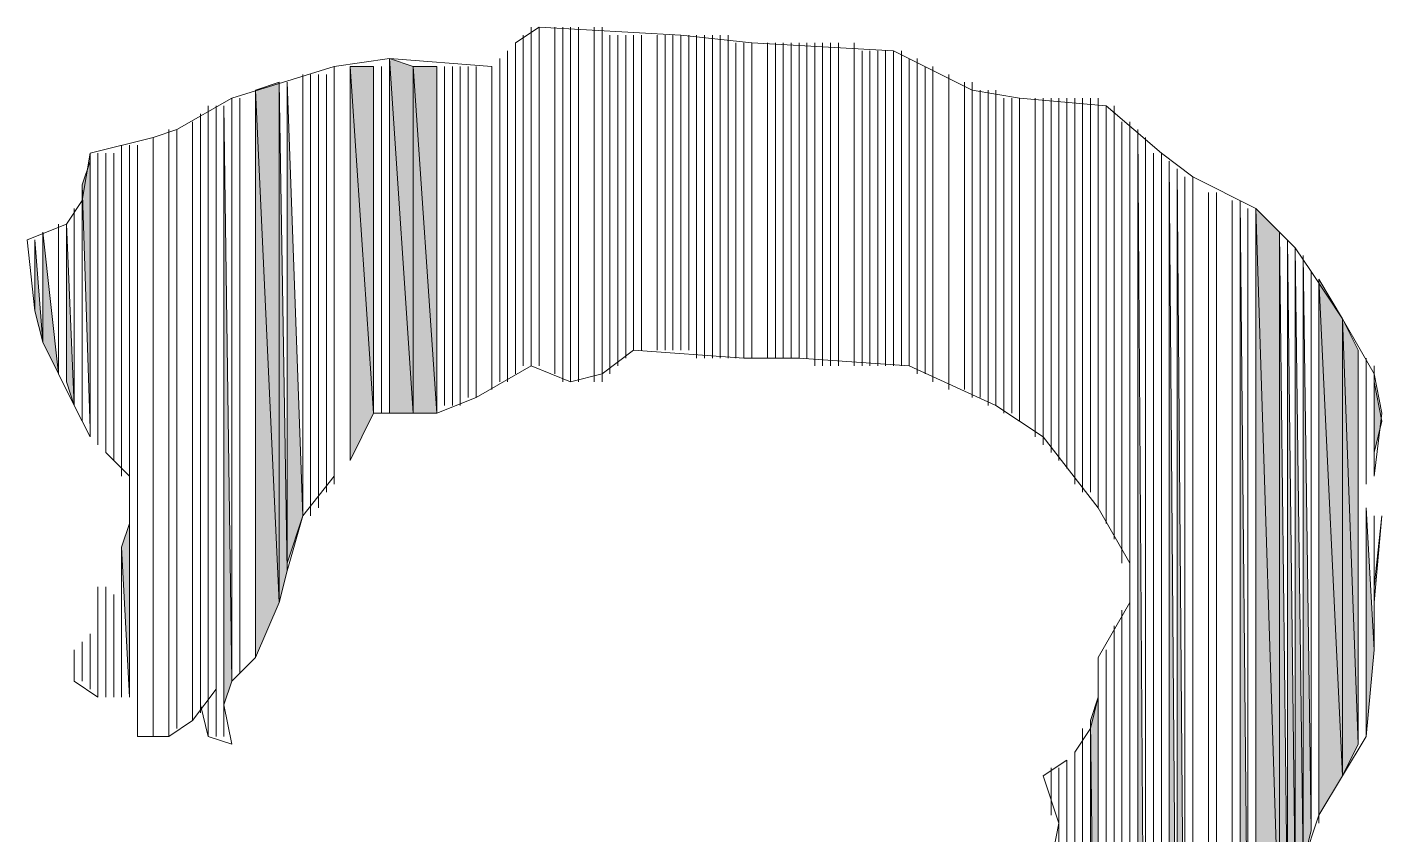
# Model space of a CAD drawing. Header units: millimetres. Extents: x -30643 to 86172, y -19411 to 63186.
# Drawn here: x 82652.6 to 82773.6, y -1564.3 to -1492.2 of the extents above; entities that cross this region are included whole.
import ezdxf

# ---------------------------------------------------------------- set-up
doc = ezdxf.new("R2010")
doc.units = ezdxf.units.MM

msp = doc.modelspace()

# ---------------------------------------------------------------- hatches: boundary and pattern name
h = msp.add_hatch(color=0)
h.dxf.hatch_style = 2
h.paths.add_polyline_path([(82681.41, -1530.89), (82683.52, -1526.67), (82681.41, -1495.7)])
h = msp.add_hatch(color=0)
h.dxf.hatch_style = 2
h.paths.add_polyline_path([(82683.52, -1526.67), (82683.52, -1495.7), (82681.41, -1495.7)])
h = msp.add_hatch(color=0)
h.dxf.hatch_style = 2
h.paths.add_polyline_path([(82684.93, -1526.67), (82687.04, -1526.67), (82684.93, -1495)])
h = msp.add_hatch(color=0)
h.dxf.hatch_style = 2
h.paths.add_polyline_path([(82687.04, -1526.67), (82687.04, -1495.7), (82684.93, -1495)])
h = msp.add_hatch(color=0)
h.dxf.hatch_style = 2
h.paths.add_polyline_path([(82687.04, -1526.67), (82689.15, -1526.67), (82687.04, -1495.7)])
h = msp.add_hatch(color=0)
h.dxf.hatch_style = 2
h.paths.add_polyline_path([(82689.15, -1526.67), (82689.15, -1495.7), (82687.04, -1495.7)])
h = msp.add_hatch(color=0)
h.dxf.hatch_style = 2
h.paths.add_polyline_path([(82675.08, -1543.55), (82675.08, -1497.11), (82672.97, -1497.81)])
h = msp.add_hatch(color=0)
h.dxf.hatch_style = 2
h.paths.add_polyline_path([(82675.08, -1543.55), (82675.78, -1540.74), (82675.08, -1497.11)])
h = msp.add_hatch(color=0)
h.dxf.hatch_style = 2
h.paths.add_polyline_path([(82675.78, -1540.04), (82677.19, -1535.81), (82675.78, -1497.11)])
h = msp.add_hatch(color=0)
h.dxf.hatch_style = 2
h.paths.add_polyline_path([(82672.97, -1548.48), (82675.08, -1543.55), (82672.97, -1497.81)])
h = msp.add_hatch(color=0)
h.dxf.hatch_style = 2
h.paths.add_polyline_path([(82670.15, -1552.7), (82670.86, -1550.59), (82670.15, -1499.22)])
h = msp.add_hatch(color=0)
h.dxf.hatch_style = 2
h.paths.add_polyline_path([(82751.08, -1540.04), (82751.08, -1543.55), (82751.08, -1500.63)])
h = msp.add_hatch(color=0)
h.dxf.hatch_style = 2
h.paths.add_polyline_path([(82751.78, -1603.37), (82752.48, -1601.26), (82751.78, -1501.33)])
h = msp.add_hatch(color=0)
h.dxf.hatch_style = 2
h.paths.add_polyline_path([(82658.19, -1528.07), (82658.19, -1504.15), (82657.49, -1506.26)])
h = msp.add_hatch(color=0)
h.dxf.hatch_style = 2
h.paths.add_polyline_path([(82754.59, -1595.63), (82755.3, -1592.81), (82754.59, -1504.15)])
h = msp.add_hatch(color=0)
h.dxf.hatch_style = 2
h.paths.add_polyline_path([(82755.3, -1592.81), (82756, -1590.7), (82755.3, -1504.85)])
h = msp.add_hatch(color=0)
h.dxf.hatch_style = 2
h.paths.add_polyline_path([(82756.7, -1590), (82756.7, -1587.18), (82756.7, -1505.55)])
h = msp.add_hatch(color=0)
h.dxf.hatch_style = 2
h.paths.add_polyline_path([(82760.93, -1580.85), (82761.63, -1578.74), (82760.93, -1507.67)])
h = msp.add_hatch(color=0)
h.dxf.hatch_style = 2
h.paths.add_polyline_path([(82762.33, -1576.63), (82764.45, -1574.52), (82762.33, -1508.37)])
h = msp.add_hatch(color=0)
h.dxf.hatch_style = 2
h.paths.add_polyline_path([(82764.45, -1574.52), (82764.45, -1510.48), (82762.33, -1508.37)])
h = msp.add_hatch(color=0)
h.dxf.hatch_style = 2
h.paths.add_polyline_path([(82653.97, -1520.33), (82655.38, -1523.15), (82653.97, -1510.48)])
h = msp.add_hatch(color=0)
h.dxf.hatch_style = 2
h.paths.add_polyline_path([(82656.08, -1523.85), (82656.78, -1525.96), (82656.08, -1509.78)])
h = msp.add_hatch(color=0)
h.dxf.hatch_style = 2
h.paths.add_polyline_path([(82764.45, -1574.52), (82765.15, -1572.4), (82764.45, -1510.48)])
h = msp.add_hatch(color=0)
h.dxf.hatch_style = 2
h.paths.add_polyline_path([(82653.26, -1517.52), (82653.97, -1520.33), (82653.26, -1511.18)])
h = msp.add_hatch(color=0)
h.dxf.hatch_style = 2
h.paths.add_polyline_path([(82765.15, -1572.4), (82765.85, -1568.89), (82765.15, -1511.18)])
h = msp.add_hatch(color=0)
h.dxf.hatch_style = 2
h.paths.add_polyline_path([(82765.85, -1568.89), (82766.56, -1566.77), (82765.85, -1511.89)])
h = msp.add_hatch(color=0)
h.dxf.hatch_style = 2
h.paths.add_polyline_path([(82766.56, -1566.77), (82767.26, -1563.96), (82766.56, -1512.59)])
h = msp.add_hatch(color=0)
h.dxf.hatch_style = 2
h.paths.add_polyline_path([(82767.96, -1562.55), (82770.07, -1559.03), (82767.96, -1514.7)])
h = msp.add_hatch(color=0)
h.dxf.hatch_style = 2
h.paths.add_polyline_path([(82770.07, -1559.03), (82770.07, -1518.22), (82767.96, -1514.7)])
h = msp.add_hatch(color=0)
h.dxf.hatch_style = 2
h.paths.add_polyline_path([(82770.07, -1559.03), (82771.48, -1556.22), (82770.07, -1518.22)])
h = msp.add_hatch(color=0)
h.dxf.hatch_style = 2
h.paths.add_polyline_path([(82771.48, -1556.22), (82771.48, -1521.04), (82770.07, -1518.22)])
h = msp.add_hatch(color=0)
h.dxf.hatch_style = 2
h.paths.add_polyline_path([(82772.89, -1530.18), (82773.59, -1527.37), (82772.89, -1523.85)])
h = msp.add_hatch(color=0)
h.dxf.hatch_style = 2
h.paths.add_polyline_path([(82661.71, -1552), (82661.71, -1532.29), (82661.71, -1536.52)])
h = msp.add_hatch(color=0)
h.dxf.hatch_style = 2
h.paths.add_polyline_path([(82772.19, -1555.52), (82772.89, -1547.78), (82772.19, -1535.11)])
h = msp.add_hatch(color=0)
h.dxf.hatch_style = 2
h.paths.add_polyline_path([(82772.89, -1546.37), (82772.89, -1544.26), (82772.89, -1535.81)])
h = msp.add_hatch(color=0)
h.dxf.hatch_style = 2
h.paths.add_polyline_path([(82661.71, -1552), (82661.71, -1536.52), (82661, -1538.63)])
h = msp.add_hatch(color=0)
h.dxf.hatch_style = 2
h.paths.add_polyline_path([(82661, -1552), (82661, -1538.63), (82661, -1542.85)])
h = msp.add_hatch(color=0)
h.dxf.hatch_style = 2
h.paths.add_polyline_path([(82748.26, -1609), (82748.26, -1548.48), (82748.26, -1551.29)])
h = msp.add_hatch(color=0)
h.dxf.hatch_style = 2
h.paths.add_polyline_path([(82748.26, -1610.4), (82748.26, -1552), (82747.56, -1554.11)])

# ---------------------------------------------------------------- linework, layer by layer
at = {"color": 0, "lineweight": 0}
for points in [[(82698.3, -1492.19), (82696.19, -1493.59)], [(82710.97, -1492.89), (82698.3, -1492.19)], [(82717.3, -1493.59), (82710.97, -1492.89)], [(82729.97, -1494.3), (82717.3, -1493.59)], [(82737, -1497.81), (82729.97, -1494.3)], [(82680, -1495.7), (82670.86, -1498.52)], [(82684.93, -1495), (82680, -1495.7)], [(82694.08, -1495.7), (82684.93, -1495)], [(82741.22, -1498.52), (82737, -1497.81)], [(82670.86, -1498.52), (82665.93, -1501.33)], [(82748.96, -1499.22), (82741.22, -1498.52)], [(82753.89, -1503.44), (82748.96, -1499.22)], [(82665.93, -1501.33), (82663.82, -1502.04)], [(82663.82, -1502.04), (82658.19, -1503.44)], [(82658.19, -1503.44), (82657.49, -1507.67)], [(82756.7, -1505.55), (82753.89, -1503.44)], [(82762.33, -1508.37), (82756.7, -1505.55)], [(82657.49, -1507.67), (82656.08, -1509.78)], [(82765.85, -1511.89), (82762.33, -1508.37)], [(82656.08, -1509.78), (82652.56, -1511.18)], [(82652.56, -1511.18), (82653.26, -1517.52)], [(82767.26, -1514), (82765.85, -1511.89)], [(82770.07, -1518.22), (82767.26, -1514)], [(82653.26, -1517.52), (82653.97, -1520.33)], [(82772.89, -1523.15), (82770.07, -1518.22)], [(82653.97, -1520.33), (82656.78, -1525.96)], [(82703.93, -1523.15), (82706.74, -1521.04)], [(82706.74, -1521.04), (82716.6, -1521.74)], [(82692.67, -1525.26), (82697.6, -1522.44)], [(82697.6, -1522.44), (82701.11, -1523.85)], [(82716.6, -1521.74), (82721.52, -1521.74)], [(82721.52, -1521.74), (82731.37, -1522.44)], [(82731.37, -1522.44), (82739.11, -1525.96)], [(82701.11, -1523.85), (82703.93, -1523.15)], [(82773.59, -1526.67), (82772.89, -1523.15)], [(82656.78, -1525.96), (82658.19, -1528.78)], [(82689.15, -1526.67), (82692.67, -1525.26)], [(82739.11, -1525.96), (82743.33, -1528.78)], [(82681.41, -1530.89), (82683.52, -1526.67)], [(82683.52, -1526.67), (82689.15, -1526.67)], [(82772.89, -1532.29), (82773.59, -1526.67)], [(82743.33, -1528.78), (82748.26, -1535.11)], [(82659.6, -1530.18), (82661.71, -1532.29)], [(82661.71, -1532.29), (82661.71, -1536.52)], [(82677.19, -1535.81), (82680, -1532.29)], [(82675.78, -1540.74), (82677.19, -1535.81)], [(82748.26, -1535.11), (82751.08, -1540.04)], [(82772.89, -1543.55), (82773.59, -1535.81)], [(82661.71, -1536.52), (82661, -1538.63)], [(82661, -1538.63), (82661, -1542.85)], [(82675.08, -1543.55), (82675.78, -1540.74)], [(82751.08, -1540.04), (82751.08, -1543.55)], [(82672.97, -1548.48), (82675.08, -1543.55)], [(82751.08, -1543.55), (82748.26, -1548.48)], [(82772.89, -1547.78), (82772.89, -1543.55)], [(82656.78, -1547.78), (82656.78, -1550.59)], [(82772.19, -1555.52), (82772.89, -1547.78)], [(82670.86, -1550.59), (82672.97, -1548.48)], [(82748.26, -1548.48), (82748.26, -1551.29)], [(82656.78, -1550.59), (82658.89, -1552)], [(82667.34, -1554.11), (82669.45, -1551.29)], [(82670.15, -1552.7), (82670.86, -1550.59)], [(82668.04, -1552.7), (82668.75, -1555.52)], [(82670.86, -1556.22), (82670.15, -1552.7)], [(82748.26, -1552), (82747.56, -1554.81)], [(82665.23, -1555.52), (82667.34, -1554.11)], [(82747.56, -1554.81), (82746.15, -1556.92)], [(82662.41, -1555.52), (82665.23, -1555.52)], [(82668.75, -1555.52), (82670.86, -1556.22)], [(82767.96, -1562.55), (82772.19, -1555.52)], [(82745.45, -1557.63), (82743.33, -1559.03)], [(82743.33, -1559.03), (82744.74, -1563.26)], [(82744.74, -1563.26), (82744.04, -1566.77)], [(82766.56, -1566.77), (82767.96, -1562.55)]]:
    msp.add_lwpolyline(points, dxfattribs=at)
for points in [[(82697.6, -1522.44), (82697.6, -1492.19)], [(82697.6, -1522.44), (82697.6, -1492.19)], [(82698.3, -1522.44), (82698.3, -1492.19)], [(82698.3, -1522.44), (82698.3, -1492.19)], [(82698.3, -1522.44), (82698.3, -1492.19)], [(82698.3, -1522.44), (82698.3, -1492.19)], [(82698.3, -1522.44), (82698.3, -1492.19)], [(82698.3, -1522.44), (82698.3, -1492.19)], [(82698.3, -1522.44), (82698.3, -1492.19)], [(82698.3, -1522.44), (82698.3, -1492.19)], [(82698.3, -1522.44), (82698.3, -1492.19)], [(82698.3, -1522.44), (82698.3, -1492.19)], [(82699.71, -1523.15), (82699.71, -1492.19)], [(82699.71, -1523.15), (82699.71, -1492.19)], [(82700.41, -1523.15), (82700.41, -1492.19)], [(82700.41, -1523.15), (82700.41, -1492.19)], [(82700.41, -1523.15), (82700.41, -1492.19)], [(82700.41, -1523.15), (82700.41, -1492.19)], [(82700.41, -1523.85), (82700.41, -1492.19)], [(82700.41, -1523.85), (82700.41, -1492.19)], [(82700.41, -1523.85), (82700.41, -1492.19)], [(82700.41, -1523.85), (82700.41, -1492.19)], [(82701.11, -1523.85), (82701.11, -1492.19)], [(82701.11, -1523.85), (82701.11, -1492.19)], [(82701.82, -1523.85), (82701.82, -1492.19)], [(82701.82, -1523.85), (82701.82, -1492.19)], [(82701.82, -1523.85), (82701.82, -1492.19)], [(82701.82, -1523.85), (82701.82, -1492.19)], [(82703.23, -1523.85), (82703.23, -1492.19)], [(82703.23, -1523.85), (82703.23, -1492.19)], [(82703.23, -1523.85), (82703.23, -1492.19)], [(82703.23, -1523.85), (82703.23, -1492.19)], [(82703.93, -1523.85), (82703.93, -1492.19)], [(82703.93, -1523.85), (82703.93, -1492.19)], [(82703.93, -1523.15), (82703.93, -1492.19)], [(82703.93, -1523.15), (82703.93, -1492.19)], [(82703.93, -1523.15), (82703.93, -1492.19)], [(82703.93, -1523.15), (82703.93, -1492.19)], [(82696.89, -1522.44), (82696.89, -1492.89)], [(82696.89, -1522.44), (82696.89, -1492.89)], [(82704.63, -1523.15), (82704.63, -1492.89)], [(82704.63, -1523.15), (82704.63, -1492.89)], [(82705.34, -1522.44), (82705.34, -1492.89)], [(82705.34, -1522.44), (82705.34, -1492.89)], [(82706.04, -1521.74), (82706.04, -1492.89)], [(82706.04, -1521.74), (82706.04, -1492.89)], [(82706.04, -1521.74), (82706.04, -1492.89)], [(82706.04, -1521.74), (82706.04, -1492.89)], [(82706.04, -1521.74), (82706.04, -1492.89)], [(82706.04, -1521.74), (82706.04, -1492.89)], [(82706.74, -1521.04), (82706.74, -1492.89)], [(82706.74, -1521.04), (82706.74, -1492.89)], [(82706.74, -1521.04), (82706.74, -1492.89)], [(82706.74, -1521.04), (82706.74, -1492.89)], [(82706.74, -1521.04), (82706.74, -1492.89)], [(82706.74, -1521.04), (82706.74, -1492.89)], [(82707.45, -1521.04), (82707.45, -1492.89)], [(82707.45, -1521.04), (82707.45, -1492.89)], [(82707.45, -1521.04), (82707.45, -1492.89)], [(82707.45, -1521.04), (82707.45, -1492.89)], [(82707.45, -1521.04), (82707.45, -1492.89)], [(82707.45, -1521.04), (82707.45, -1492.89)], [(82708.85, -1521.04), (82708.85, -1492.89)], [(82708.85, -1521.04), (82708.85, -1492.89)], [(82709.56, -1521.04), (82709.56, -1492.89)], [(82709.56, -1521.04), (82709.56, -1492.89)], [(82709.56, -1521.04), (82709.56, -1492.89)], [(82709.56, -1521.04), (82709.56, -1492.89)], [(82710.26, -1521.04), (82710.26, -1492.89)], [(82710.26, -1521.04), (82710.26, -1492.89)], [(82710.97, -1521.04), (82710.97, -1492.89)], [(82710.97, -1521.04), (82710.97, -1492.89)], [(82710.97, -1521.04), (82710.97, -1492.89)], [(82710.97, -1521.04), (82710.97, -1492.89)], [(82710.97, -1521.04), (82710.97, -1492.89)], [(82710.97, -1521.04), (82710.97, -1492.89)], [(82710.97, -1521.04), (82710.97, -1492.89)], [(82710.97, -1521.04), (82710.97, -1492.89)], [(82711.67, -1521.04), (82711.67, -1492.89)], [(82711.67, -1521.04), (82711.67, -1492.89)], [(82712.37, -1521.74), (82712.37, -1492.89)], [(82712.37, -1521.74), (82712.37, -1492.89)], [(82712.37, -1521.74), (82712.37, -1492.89)], [(82712.37, -1521.74), (82712.37, -1492.89)], [(82712.37, -1521.74), (82712.37, -1492.89)], [(82712.37, -1521.74), (82712.37, -1492.89)], [(82712.37, -1521.74), (82712.37, -1492.89)], [(82712.37, -1521.74), (82712.37, -1492.89)], [(82713.08, -1521.74), (82713.08, -1492.89)], [(82713.08, -1521.74), (82713.08, -1492.89)], [(82713.08, -1521.74), (82713.08, -1492.89)], [(82713.08, -1521.74), (82713.08, -1492.89)], [(82713.08, -1521.74), (82713.08, -1492.89)], [(82713.08, -1521.74), (82713.08, -1492.89)], [(82713.78, -1521.74), (82713.78, -1492.89)], [(82713.78, -1521.74), (82713.78, -1492.89)], [(82713.78, -1521.74), (82713.78, -1492.89)], [(82713.78, -1521.74), (82713.78, -1492.89)], [(82713.78, -1521.74), (82713.78, -1492.89)], [(82713.78, -1521.74), (82713.78, -1492.89)], [(82713.78, -1521.74), (82713.78, -1492.89)], [(82713.78, -1521.74), (82713.78, -1492.89)], [(82714.48, -1521.74), (82714.48, -1492.89)], [(82714.48, -1521.74), (82714.48, -1492.89)], [(82714.48, -1521.74), (82714.48, -1492.89)], [(82714.48, -1521.74), (82714.48, -1492.89)], [(82714.48, -1521.74), (82714.48, -1492.89)], [(82714.48, -1521.74), (82714.48, -1492.89)], [(82715.19, -1521.74), (82715.19, -1492.89)], [(82715.19, -1521.74), (82715.19, -1492.89)], [(82715.19, -1521.74), (82715.19, -1492.89)], [(82715.19, -1521.74), (82715.19, -1492.89)], [(82695.48, -1523.85), (82695.48, -1494.3)], [(82695.48, -1523.85), (82695.48, -1494.3)], [(82695.48, -1523.85), (82695.48, -1494.3)], [(82695.48, -1523.85), (82695.48, -1494.3)], [(82696.19, -1523.15), (82696.19, -1493.59)], [(82696.19, -1523.15), (82696.19, -1493.59)], [(82696.19, -1523.15), (82696.19, -1493.59)], [(82696.19, -1523.15), (82696.19, -1493.59)], [(82715.89, -1521.74), (82715.89, -1493.59)], [(82715.89, -1521.74), (82715.89, -1493.59)], [(82716.6, -1521.74), (82716.6, -1493.59)], [(82716.6, -1521.74), (82716.6, -1493.59)], [(82716.6, -1521.74), (82716.6, -1493.59)], [(82716.6, -1521.74), (82716.6, -1493.59)], [(82716.6, -1521.74), (82716.6, -1493.59)], [(82716.6, -1521.74), (82716.6, -1493.59)], [(82717.3, -1521.74), (82717.3, -1493.59)], [(82717.3, -1521.74), (82717.3, -1493.59)], [(82717.3, -1521.74), (82717.3, -1493.59)], [(82717.3, -1521.74), (82717.3, -1493.59)], [(82717.3, -1521.74), (82717.3, -1493.59)], [(82717.3, -1521.74), (82717.3, -1493.59)], [(82717.3, -1521.74), (82717.3, -1493.59)], [(82717.3, -1521.74), (82717.3, -1493.59)], [(82718.71, -1521.74), (82718.71, -1493.59)], [(82718.71, -1521.74), (82718.71, -1493.59)], [(82719.41, -1521.74), (82719.41, -1493.59)], [(82719.41, -1521.74), (82719.41, -1493.59)], [(82720.11, -1521.74), (82720.11, -1493.59)], [(82720.11, -1521.74), (82720.11, -1493.59)], [(82720.11, -1521.74), (82720.11, -1493.59)], [(82720.11, -1521.74), (82720.11, -1493.59)], [(82720.82, -1521.74), (82720.82, -1493.59)], [(82720.82, -1521.74), (82720.82, -1493.59)], [(82721.52, -1521.74), (82721.52, -1493.59)], [(82721.52, -1521.74), (82721.52, -1493.59)], [(82721.52, -1521.74), (82721.52, -1493.59)], [(82721.52, -1521.74), (82721.52, -1493.59)], [(82721.52, -1521.74), (82721.52, -1493.59)], [(82721.52, -1521.74), (82721.52, -1493.59)], [(82722.22, -1521.74), (82722.22, -1493.59)], [(82722.22, -1521.74), (82722.22, -1493.59)], [(82722.22, -1521.74), (82722.22, -1493.59)], [(82722.22, -1521.74), (82722.22, -1493.59)], [(82722.22, -1521.74), (82722.22, -1493.59)], [(82722.22, -1521.74), (82722.22, -1493.59)], [(82722.93, -1522.44), (82722.93, -1493.59)], [(82722.93, -1522.44), (82722.93, -1493.59)], [(82723.63, -1522.44), (82723.63, -1493.59)], [(82723.63, -1522.44), (82723.63, -1493.59)], [(82723.63, -1522.44), (82723.63, -1493.59)], [(82723.63, -1522.44), (82723.63, -1493.59)], [(82723.63, -1522.44), (82723.63, -1493.59)], [(82723.63, -1522.44), (82723.63, -1493.59)], [(82724.34, -1522.44), (82724.34, -1493.59)], [(82724.34, -1522.44), (82724.34, -1493.59)], [(82725.04, -1522.44), (82725.04, -1493.59)], [(82725.04, -1522.44), (82725.04, -1493.59)], [(82725.04, -1522.44), (82725.04, -1493.59)], [(82725.04, -1522.44), (82725.04, -1493.59)], [(82725.04, -1522.44), (82725.04, -1493.59)], [(82725.04, -1522.44), (82725.04, -1493.59)], [(82726.45, -1522.44), (82726.45, -1493.59)], [(82726.45, -1522.44), (82726.45, -1493.59)], [(82726.45, -1522.44), (82726.45, -1493.59)], [(82726.45, -1522.44), (82726.45, -1493.59)], [(82726.45, -1522.44), (82726.45, -1493.59)], [(82726.45, -1522.44), (82726.45, -1493.59)], [(82727.15, -1522.44), (82727.15, -1494.3)], [(82727.15, -1522.44), (82727.15, -1494.3)], [(82727.15, -1522.44), (82727.15, -1494.3)], [(82727.15, -1522.44), (82727.15, -1494.3)], [(82727.85, -1522.44), (82727.85, -1494.3)], [(82727.85, -1522.44), (82727.85, -1494.3)], [(82727.85, -1522.44), (82727.85, -1494.3)], [(82727.85, -1522.44), (82727.85, -1494.3)], [(82728.56, -1522.44), (82728.56, -1494.3)], [(82728.56, -1522.44), (82728.56, -1494.3)], [(82729.26, -1522.44), (82729.26, -1494.3)], [(82729.26, -1522.44), (82729.26, -1494.3)], [(82729.26, -1522.44), (82729.26, -1494.3)], [(82729.26, -1522.44), (82729.26, -1494.3)], [(82729.26, -1522.44), (82729.26, -1494.3)], [(82729.26, -1522.44), (82729.26, -1494.3)], [(82729.97, -1522.44), (82729.97, -1494.3)], [(82729.97, -1522.44), (82729.97, -1494.3)], [(82729.97, -1522.44), (82729.97, -1494.3)], [(82729.97, -1522.44), (82729.97, -1494.3)], [(82730.67, -1522.44), (82730.67, -1494.3)], [(82730.67, -1522.44), (82730.67, -1494.3)], [(82730.67, -1522.44), (82730.67, -1494.3)], [(82730.67, -1522.44), (82730.67, -1494.3)], [(82730.67, -1522.44), (82730.67, -1494.3)], [(82730.67, -1522.44), (82730.67, -1494.3)], [(82730.67, -1522.44), (82730.67, -1494.3)], [(82730.67, -1522.44), (82730.67, -1494.3)], [(82680, -1533), (82680, -1495.7)], [(82680, -1533), (82680, -1495.7)], [(82680, -1533), (82680, -1495.7)], [(82680, -1533), (82680, -1495.7)], [(82680, -1532.29), (82680, -1495.7)], [(82680, -1532.29), (82680, -1495.7)], [(82680, -1532.29), (82680, -1495.7)], [(82680, -1532.29), (82680, -1495.7)], [(82681.41, -1530.89), (82681.41, -1495.7)], [(82681.41, -1530.89), (82683.52, -1526.67), (82681.41, -1495.7)], [(82683.52, -1526.67), (82683.52, -1495.7), (82681.41, -1495.7)], [(82683.52, -1526.67), (82683.52, -1495.7)], [(82684.23, -1526.67), (82684.23, -1495.7)], [(82684.23, -1526.67), (82684.23, -1495.7)], [(82684.93, -1526.67), (82684.93, -1495)], [(82684.93, -1526.67), (82684.93, -1495)], [(82684.93, -1526.67), (82684.93, -1495)], [(82684.93, -1526.67), (82687.04, -1526.67), (82684.93, -1495)], [(82687.04, -1526.67), (82687.04, -1495.7), (82684.93, -1495)], [(82687.04, -1526.67), (82689.15, -1526.67), (82687.04, -1495.7)], [(82689.15, -1526.67), (82689.15, -1495.7), (82687.04, -1495.7)], [(82689.15, -1526.67), (82689.15, -1495.7)], [(82689.15, -1526.67), (82689.15, -1495.7)], [(82689.15, -1526.67), (82689.15, -1495.7)], [(82689.15, -1526.67), (82689.15, -1495.7)], [(82689.15, -1526.67), (82689.15, -1495.7)], [(82689.86, -1525.96), (82689.86, -1495.7)], [(82689.86, -1525.96), (82689.86, -1495.7)], [(82689.86, -1525.96), (82689.86, -1495.7)], [(82689.86, -1525.96), (82689.86, -1495.7)], [(82690.56, -1525.96), (82690.56, -1495.7)], [(82690.56, -1525.96), (82690.56, -1495.7)], [(82691.26, -1525.96), (82691.26, -1495.7)], [(82691.26, -1525.96), (82691.26, -1495.7)], [(82691.26, -1525.96), (82691.26, -1495.7)], [(82691.26, -1525.96), (82691.26, -1495.7)], [(82691.97, -1525.26), (82691.97, -1495.7)], [(82691.97, -1525.26), (82691.97, -1495.7)], [(82691.97, -1525.26), (82691.97, -1495.7)], [(82691.97, -1525.26), (82691.97, -1495.7)], [(82692.67, -1525.26), (82692.67, -1495.7)], [(82692.67, -1525.26), (82692.67, -1495.7)], [(82692.67, -1525.26), (82692.67, -1495.7)], [(82692.67, -1525.26), (82692.67, -1495.7)], [(82694.08, -1524.55), (82694.08, -1495.7)], [(82694.08, -1524.55), (82694.08, -1495.7)], [(82694.08, -1524.55), (82694.08, -1495.7)], [(82694.08, -1524.55), (82694.08, -1495.7)], [(82694.08, -1524.55), (82694.08, -1495.7)], [(82694.08, -1524.55), (82694.08, -1495.7)], [(82694.78, -1523.85), (82694.78, -1495)], [(82694.78, -1523.85), (82694.78, -1495)], [(82694.78, -1523.85), (82694.78, -1495)], [(82694.78, -1523.85), (82694.78, -1495)], [(82731.37, -1522.44), (82731.37, -1495)], [(82731.37, -1522.44), (82731.37, -1495)], [(82732.08, -1522.44), (82732.08, -1495)], [(82732.08, -1522.44), (82732.08, -1495)], [(82732.08, -1523.15), (82732.08, -1495)], [(82732.08, -1523.15), (82732.08, -1495)], [(82732.08, -1523.15), (82732.08, -1495.7)], [(82732.08, -1523.15), (82732.08, -1495.7)], [(82732.78, -1523.15), (82732.78, -1495.7)], [(82732.78, -1523.15), (82732.78, -1495.7)], [(82732.78, -1523.15), (82732.78, -1495.7)], [(82732.78, -1523.15), (82732.78, -1495.7)], [(82733.48, -1523.85), (82733.48, -1495.7)], [(82733.48, -1523.85), (82733.48, -1495.7)], [(82733.48, -1523.85), (82733.48, -1495.7)], [(82733.48, -1523.85), (82733.48, -1495.7)], [(82675.08, -1543.55), (82675.08, -1497.11), (82672.97, -1497.81)], [(82675.08, -1543.55), (82675.78, -1540.74), (82675.08, -1497.11)], [(82675.78, -1540.74), (82675.78, -1497.11)], [(82675.78, -1540.74), (82675.78, -1497.11)], [(82675.78, -1540.74), (82675.78, -1497.11)], [(82675.78, -1540.74), (82675.78, -1497.11)], [(82675.78, -1540.04), (82675.78, -1497.11)], [(82675.78, -1540.04), (82677.19, -1535.81), (82675.78, -1497.11)], [(82677.19, -1535.81), (82677.19, -1496.41)], [(82677.19, -1535.81), (82677.19, -1496.41)], [(82677.89, -1535.81), (82677.89, -1496.41)], [(82677.89, -1535.81), (82677.89, -1496.41)], [(82678.6, -1535.11), (82678.6, -1496.41)], [(82678.6, -1535.11), (82678.6, -1496.41)], [(82679.3, -1533.7), (82679.3, -1496.41)], [(82679.3, -1533.7), (82679.3, -1496.41)], [(82734.89, -1523.85), (82734.89, -1496.41)], [(82734.89, -1523.85), (82734.89, -1496.41)], [(82734.89, -1524.55), (82734.89, -1496.41)], [(82734.89, -1524.55), (82734.89, -1496.41)], [(82736.3, -1524.55), (82736.3, -1497.11)], [(82736.3, -1524.55), (82736.3, -1497.11)], [(82736.3, -1524.55), (82736.3, -1497.11)], [(82736.3, -1524.55), (82736.3, -1497.11)], [(82737, -1525.26), (82737, -1497.11)], [(82737, -1525.26), (82737, -1497.11)], [(82672.97, -1548.48), (82672.97, -1497.81)], [(82672.97, -1548.48), (82672.97, -1497.81)], [(82672.97, -1548.48), (82672.97, -1497.81)], [(82672.97, -1548.48), (82672.97, -1497.81)], [(82672.97, -1548.48), (82672.97, -1497.81)], [(82672.97, -1548.48), (82672.97, -1497.81)], [(82672.97, -1548.48), (82672.97, -1497.81)], [(82672.97, -1548.48), (82675.08, -1543.55), (82672.97, -1497.81)], [(82737, -1525.26), (82737, -1497.81)], [(82737, -1525.26), (82737, -1497.81)], [(82737, -1525.26), (82737, -1497.81)], [(82737, -1525.26), (82737, -1497.81)], [(82737, -1525.26), (82737, -1497.81)], [(82737, -1525.26), (82737, -1497.81)], [(82737, -1525.26), (82737, -1497.81)], [(82737, -1525.26), (82737, -1497.81)], [(82737.71, -1525.26), (82737.71, -1497.81)], [(82737.71, -1525.26), (82737.71, -1497.81)], [(82738.41, -1525.96), (82738.41, -1497.81)], [(82738.41, -1525.96), (82738.41, -1497.81)], [(82738.41, -1525.96), (82738.41, -1497.81)], [(82738.41, -1525.96), (82738.41, -1497.81)], [(82739.11, -1525.96), (82739.11, -1497.81)], [(82739.11, -1525.96), (82739.11, -1497.81)], [(82739.11, -1525.96), (82739.11, -1497.81)], [(82739.11, -1525.96), (82739.11, -1497.81)], [(82739.11, -1525.96), (82739.11, -1497.81)], [(82739.11, -1525.96), (82739.11, -1497.81)], [(82739.11, -1525.96), (82739.11, -1497.81)], [(82739.11, -1525.96), (82739.11, -1497.81)], [(82668.75, -1552), (82668.75, -1499.22)], [(82668.75, -1552), (82668.75, -1499.22)], [(82669.45, -1552), (82669.45, -1499.22)], [(82669.45, -1552), (82669.45, -1499.22)], [(82669.45, -1551.29), (82669.45, -1499.22)], [(82669.45, -1555.52), (82669.45, -1499.22)], [(82670.15, -1555.52), (82670.15, -1499.22)], [(82670.15, -1552.7), (82670.86, -1550.59), (82670.15, -1499.22)], [(82670.86, -1550.59), (82670.86, -1498.52)], [(82670.86, -1550.59), (82670.86, -1498.52)], [(82670.86, -1549.89), (82670.86, -1498.52)], [(82670.86, -1549.89), (82670.86, -1498.52)], [(82670.86, -1549.89), (82670.86, -1498.52)], [(82670.86, -1549.89), (82670.86, -1498.52)], [(82671.56, -1549.89), (82671.56, -1498.52)], [(82671.56, -1549.89), (82671.56, -1498.52)], [(82671.56, -1549.89), (82671.56, -1498.52)], [(82671.56, -1549.89), (82671.56, -1498.52)], [(82739.82, -1526.67), (82739.82, -1498.52)], [(82739.82, -1526.67), (82739.82, -1498.52)], [(82739.82, -1526.67), (82739.82, -1498.52)], [(82739.82, -1526.67), (82739.82, -1498.52)], [(82740.52, -1526.67), (82740.52, -1498.52)], [(82740.52, -1526.67), (82740.52, -1498.52)], [(82741.22, -1527.37), (82741.22, -1498.52)], [(82741.22, -1527.37), (82741.22, -1498.52)], [(82741.22, -1527.37), (82741.22, -1498.52)], [(82741.22, -1527.37), (82741.22, -1498.52)], [(82741.22, -1527.37), (82741.22, -1498.52)], [(82741.22, -1527.37), (82741.22, -1498.52)], [(82741.22, -1527.37), (82741.22, -1498.52)], [(82741.22, -1527.37), (82741.22, -1498.52)], [(82741.22, -1527.37), (82741.22, -1498.52)], [(82741.22, -1527.37), (82741.22, -1498.52)], [(82741.22, -1527.37), (82741.22, -1498.52)], [(82741.22, -1527.37), (82741.22, -1498.52)], [(82742.63, -1528.78), (82742.63, -1498.52)], [(82742.63, -1528.78), (82742.63, -1498.52)], [(82743.33, -1528.78), (82743.33, -1498.52)], [(82743.33, -1528.78), (82743.33, -1498.52)], [(82743.33, -1529.48), (82743.33, -1498.52)], [(82743.33, -1529.48), (82743.33, -1498.52)], [(82744.04, -1529.48), (82744.04, -1498.52)], [(82744.04, -1529.48), (82744.04, -1498.52)], [(82744.04, -1529.48), (82744.04, -1498.52)], [(82744.04, -1529.48), (82744.04, -1498.52)], [(82744.04, -1529.48), (82744.04, -1498.52)], [(82744.04, -1529.48), (82744.04, -1498.52)], [(82744.04, -1530.18), (82744.04, -1498.52)], [(82744.04, -1530.18), (82744.04, -1498.52)], [(82744.04, -1530.18), (82744.04, -1498.52)], [(82744.04, -1530.18), (82744.04, -1498.52)], [(82744.04, -1530.18), (82744.04, -1498.52)], [(82744.04, -1530.18), (82744.04, -1498.52)], [(82744.04, -1530.18), (82744.04, -1498.52)], [(82744.04, -1530.18), (82744.04, -1498.52)], [(82744.74, -1530.18), (82744.74, -1498.52)], [(82744.74, -1530.18), (82744.74, -1498.52)], [(82744.74, -1530.89), (82744.74, -1498.52)], [(82744.74, -1530.89), (82744.74, -1498.52)], [(82744.74, -1530.89), (82744.74, -1498.52)], [(82744.74, -1530.89), (82744.74, -1498.52)], [(82745.45, -1531.59), (82745.45, -1498.52)], [(82745.45, -1531.59), (82745.45, -1498.52)], [(82746.15, -1533), (82746.15, -1498.52)], [(82746.15, -1533), (82746.15, -1498.52)], [(82746.85, -1533), (82746.85, -1498.52)], [(82746.85, -1533), (82746.85, -1498.52)], [(82746.85, -1533), (82746.85, -1498.52)], [(82746.85, -1533), (82746.85, -1498.52)], [(82746.85, -1533.7), (82746.85, -1498.52)], [(82746.85, -1533.7), (82746.85, -1498.52)], [(82746.85, -1533.7), (82746.85, -1498.52)], [(82746.85, -1533.7), (82746.85, -1498.52)], [(82747.56, -1533.7), (82747.56, -1498.52)], [(82747.56, -1533.7), (82747.56, -1498.52)], [(82747.56, -1533.7), (82747.56, -1498.52)], [(82747.56, -1533.7), (82747.56, -1498.52)], [(82747.56, -1533.7), (82747.56, -1498.52)], [(82747.56, -1533.7), (82747.56, -1498.52)], [(82748.26, -1534.41), (82748.26, -1498.52)], [(82748.26, -1534.41), (82748.26, -1498.52)], [(82748.26, -1535.11), (82748.26, -1499.22)], [(82748.26, -1535.11), (82748.26, -1499.22)], [(82748.26, -1535.11), (82748.26, -1499.22)], [(82748.26, -1535.11), (82748.26, -1499.22)], [(82748.26, -1535.11), (82748.26, -1499.22)], [(82748.26, -1535.11), (82748.26, -1499.22)], [(82748.96, -1536.52), (82748.96, -1499.22)], [(82748.96, -1536.52), (82748.96, -1499.22)], [(82748.96, -1536.52), (82748.96, -1499.22)], [(82748.96, -1536.52), (82748.96, -1499.22)], [(82749.67, -1537.22), (82749.67, -1499.22)], [(82749.67, -1537.22), (82749.67, -1499.22)], [(82667.34, -1554.11), (82667.34, -1500.63)], [(82667.34, -1554.11), (82667.34, -1500.63)], [(82667.34, -1554.11), (82667.34, -1500.63)], [(82667.34, -1554.11), (82667.34, -1500.63)], [(82668.04, -1553.41), (82668.04, -1499.93)], [(82668.04, -1552.7), (82668.04, -1499.93)], [(82668.04, -1552.7), (82668.04, -1499.93)], [(82668.04, -1552.7), (82668.04, -1499.93)], [(82749.67, -1537.92), (82749.67, -1499.93)], [(82749.67, -1537.92), (82749.67, -1499.93)], [(82750.37, -1539.33), (82750.37, -1500.63)], [(82750.37, -1539.33), (82750.37, -1500.63)], [(82750.37, -1540.04), (82750.37, -1500.63)], [(82750.37, -1540.04), (82750.37, -1500.63)], [(82751.08, -1540.04), (82751.08, -1500.63)], [(82751.08, -1540.04), (82751.08, -1543.55), (82751.08, -1500.63)], [(82751.08, -1543.55), (82751.08, -1500.63)], [(82751.08, -1604.77), (82751.08, -1500.63)], [(82665.23, -1555.52), (82665.23, -1501.33)], [(82665.23, -1555.52), (82665.23, -1501.33)], [(82665.93, -1554.81), (82665.93, -1501.33)], [(82665.93, -1554.81), (82665.93, -1501.33)], [(82751.78, -1603.37), (82751.78, -1501.33)], [(82751.78, -1603.37), (82752.48, -1601.26), (82751.78, -1501.33)], [(82661, -1531.59), (82661, -1502.74)], [(82661, -1531.59), (82661, -1502.74)], [(82661, -1531.59), (82661, -1502.74)], [(82661, -1531.59), (82661, -1502.74)], [(82661, -1532.29), (82661, -1502.74)], [(82661, -1532.29), (82661, -1502.74)], [(82661.71, -1532.29), (82661.71, -1502.74)], [(82661.71, -1532.29), (82661.71, -1502.74)], [(82661.71, -1532.29), (82661.71, -1502.74)], [(82661.71, -1552), (82661.71, -1502.74)], [(82661.71, -1552), (82661.71, -1502.74)], [(82661.71, -1552), (82661.71, -1502.74)], [(82661.71, -1552), (82661.71, -1502.74)], [(82661.71, -1552), (82661.71, -1502.74)], [(82662.41, -1552), (82662.41, -1502.74)], [(82662.41, -1552), (82662.41, -1502.74)], [(82662.41, -1552), (82662.41, -1502.74)], [(82662.41, -1552), (82662.41, -1502.74)], [(82662.41, -1552), (82662.41, -1502.74)], [(82662.41, -1552), (82662.41, -1502.74)], [(82662.41, -1552), (82662.41, -1502.74)], [(82662.41, -1555.52), (82662.41, -1502.74)], [(82663.82, -1555.52), (82663.82, -1502.04)], [(82663.82, -1555.52), (82663.82, -1502.04)], [(82752.48, -1601.26), (82752.48, -1502.04)], [(82752.48, -1601.26), (82752.48, -1502.04)], [(82752.48, -1600.55), (82752.48, -1502.74)], [(82752.48, -1600.55), (82752.48, -1502.74)], [(82658.19, -1528.07), (82658.19, -1504.15), (82657.49, -1506.26)], [(82658.19, -1528.07), (82658.19, -1503.44)], [(82658.19, -1528.07), (82658.19, -1503.44)], [(82658.19, -1528.78), (82658.19, -1503.44)], [(82658.19, -1528.78), (82658.19, -1503.44)], [(82658.19, -1528.78), (82658.19, -1503.44)], [(82658.19, -1528.78), (82658.19, -1503.44)], [(82658.19, -1528.07), (82658.19, -1504.15)], [(82658.89, -1528.78), (82658.89, -1503.44)], [(82658.89, -1528.78), (82658.89, -1503.44)], [(82658.89, -1528.78), (82658.89, -1503.44)], [(82658.89, -1528.78), (82658.89, -1503.44)], [(82658.89, -1529.48), (82658.89, -1503.44)], [(82658.89, -1529.48), (82658.89, -1503.44)], [(82658.89, -1529.48), (82658.89, -1503.44)], [(82658.89, -1529.48), (82658.89, -1503.44)], [(82659.6, -1530.18), (82659.6, -1503.44)], [(82659.6, -1530.18), (82659.6, -1503.44)], [(82659.6, -1530.18), (82659.6, -1503.44)], [(82659.6, -1530.18), (82659.6, -1503.44)], [(82660.3, -1530.89), (82660.3, -1503.44)], [(82660.3, -1530.89), (82660.3, -1503.44)], [(82753.19, -1599.14), (82753.19, -1503.44)], [(82753.19, -1599.14), (82753.19, -1503.44)], [(82753.19, -1598.44), (82753.19, -1503.44)], [(82753.19, -1598.44), (82753.19, -1503.44)], [(82753.19, -1598.44), (82753.19, -1503.44)], [(82753.19, -1598.44), (82753.19, -1503.44)], [(82753.19, -1598.44), (82753.19, -1503.44)], [(82753.19, -1598.44), (82753.19, -1503.44)], [(82753.89, -1597.74), (82753.89, -1503.44)], [(82753.89, -1597.74), (82753.89, -1503.44)], [(82753.89, -1597.03), (82753.89, -1504.15)], [(82753.89, -1597.03), (82753.89, -1504.15)], [(82754.59, -1596.33), (82754.59, -1504.15)], [(82754.59, -1596.33), (82754.59, -1504.15)], [(82754.59, -1595.63), (82754.59, -1504.15)], [(82754.59, -1595.63), (82754.59, -1504.15)], [(82754.59, -1595.63), (82754.59, -1504.15)], [(82754.59, -1595.63), (82755.3, -1592.81), (82754.59, -1504.15)], [(82755.3, -1592.81), (82755.3, -1504.85)], [(82755.3, -1592.81), (82756, -1590.7), (82755.3, -1504.85)], [(82756, -1590.7), (82756, -1505.55)], [(82756, -1590.7), (82756, -1505.55)], [(82756.7, -1590), (82756.7, -1505.55)], [(82756.7, -1590), (82756.7, -1505.55)], [(82756.7, -1590), (82756.7, -1505.55)], [(82756.7, -1590), (82756.7, -1587.18), (82756.7, -1505.55)], [(82657.49, -1527.37), (82657.49, -1506.26)], [(82657.49, -1527.37), (82657.49, -1506.26)], [(82756.7, -1587.18), (82756.7, -1506.26)], [(82756.7, -1587.18), (82756.7, -1506.26)], [(82657.49, -1526.67), (82657.49, -1507.67)], [(82657.49, -1526.67), (82657.49, -1507.67)], [(82657.49, -1526.67), (82657.49, -1507.67)], [(82657.49, -1526.67), (82657.49, -1507.67)], [(82758.11, -1585.77), (82758.11, -1506.96)], [(82758.11, -1585.77), (82758.11, -1506.96)], [(82758.11, -1585.77), (82758.11, -1506.96)], [(82758.11, -1585.77), (82758.11, -1506.96)], [(82758.82, -1585.07), (82758.82, -1506.96)], [(82758.82, -1585.07), (82758.82, -1506.96)], [(82758.82, -1585.07), (82758.82, -1506.96)], [(82758.82, -1585.07), (82758.82, -1506.96)], [(82760.22, -1585.07), (82760.22, -1507.67)], [(82760.22, -1585.07), (82760.22, -1507.67)], [(82760.93, -1585.07), (82760.93, -1507.67)], [(82760.93, -1580.85), (82761.63, -1578.74), (82760.93, -1507.67)], [(82656.78, -1525.96), (82656.78, -1508.37)], [(82656.78, -1525.96), (82656.78, -1508.37)], [(82656.78, -1525.96), (82656.78, -1508.37)], [(82656.78, -1525.96), (82656.78, -1508.37)], [(82656.78, -1525.96), (82656.78, -1508.37)], [(82656.78, -1525.96), (82656.78, -1508.37)], [(82761.63, -1578.74), (82761.63, -1508.37)], [(82761.63, -1578.74), (82761.63, -1508.37)], [(82761.63, -1577.33), (82761.63, -1508.37)], [(82761.63, -1577.33), (82761.63, -1508.37)], [(82762.33, -1576.63), (82762.33, -1508.37)], [(82762.33, -1576.63), (82764.45, -1574.52), (82762.33, -1508.37)], [(82764.45, -1574.52), (82764.45, -1510.48), (82762.33, -1508.37)], [(82653.97, -1520.33), (82653.97, -1510.48)], [(82653.97, -1520.33), (82655.38, -1523.15), (82653.97, -1510.48)], [(82655.38, -1523.15), (82655.38, -1509.78)], [(82655.38, -1523.15), (82655.38, -1509.78)], [(82656.08, -1523.85), (82656.08, -1509.78)], [(82656.08, -1523.85), (82656.78, -1525.96), (82656.08, -1509.78)], [(82764.45, -1574.52), (82764.45, -1510.48)], [(82764.45, -1574.52), (82764.45, -1510.48)], [(82764.45, -1574.52), (82765.15, -1572.4), (82764.45, -1510.48)], [(82653.26, -1517.52), (82653.26, -1511.18)], [(82653.26, -1517.52), (82653.97, -1520.33), (82653.26, -1511.18)], [(82765.15, -1572.4), (82765.15, -1511.18)], [(82765.15, -1572.4), (82765.85, -1568.89), (82765.15, -1511.18)], [(82765.85, -1568.89), (82765.85, -1511.89)], [(82765.85, -1568.89), (82766.56, -1566.77), (82765.85, -1511.89)], [(82766.56, -1566.77), (82766.56, -1512.59)], [(82766.56, -1566.77), (82767.26, -1563.96), (82766.56, -1512.59)], [(82767.26, -1563.96), (82767.26, -1514)], [(82767.26, -1563.96), (82767.26, -1514)], [(82767.96, -1563.26), (82767.96, -1514.7)], [(82767.96, -1563.26), (82767.96, -1514.7)], [(82767.96, -1562.55), (82767.96, -1514.7)], [(82767.96, -1562.55), (82770.07, -1559.03), (82767.96, -1514.7)], [(82770.07, -1559.03), (82770.07, -1518.22), (82767.96, -1514.7)], [(82770.07, -1559.03), (82771.48, -1556.22), (82770.07, -1518.22)], [(82771.48, -1556.22), (82771.48, -1521.04), (82770.07, -1518.22)], [(82771.48, -1533.7), (82771.48, -1521.04)], [(82772.19, -1533), (82772.19, -1521.74)], [(82772.19, -1533), (82772.19, -1521.74)], [(82772.19, -1533), (82772.19, -1521.74)], [(82772.19, -1533), (82772.19, -1521.74)], [(82772.89, -1532.29), (82772.89, -1522.44)], [(82772.89, -1532.29), (82772.89, -1522.44)], [(82772.89, -1532.29), (82772.89, -1523.15)], [(82772.89, -1532.29), (82772.89, -1523.15)], [(82772.89, -1532.29), (82772.89, -1523.15)], [(82772.89, -1532.29), (82772.89, -1523.15)], [(82772.89, -1531.59), (82772.89, -1523.15)], [(82772.89, -1531.59), (82772.89, -1523.15)], [(82772.89, -1530.89), (82772.89, -1523.15)], [(82772.89, -1530.89), (82772.89, -1523.15)], [(82772.89, -1530.89), (82772.89, -1523.85)], [(82772.89, -1530.89), (82772.89, -1523.85)], [(82772.89, -1530.18), (82772.89, -1523.85)], [(82772.89, -1530.18), (82773.59, -1527.37), (82772.89, -1523.85)], [(82773.59, -1527.37), (82772.89, -1523.85)], [(82661.71, -1552), (82661.71, -1532.29), (82661.71, -1536.52)], [(82771.48, -1556.22), (82771.48, -1533.7)], [(82772.19, -1555.52), (82772.19, -1535.11)], [(82772.19, -1555.52), (82772.19, -1535.11)], [(82772.19, -1555.52), (82772.19, -1535.11)], [(82772.19, -1555.52), (82772.89, -1547.78), (82772.19, -1535.11)], [(82772.89, -1547.78), (82772.89, -1535.81)], [(82772.89, -1547.78), (82772.89, -1535.81)], [(82772.89, -1546.37), (82772.89, -1535.81)], [(82772.89, -1546.37), (82772.89, -1535.81)], [(82772.89, -1546.37), (82772.89, -1535.81)], [(82772.89, -1546.37), (82772.89, -1544.26), (82772.89, -1535.81)], [(82772.89, -1544.26), (82772.89, -1535.81)], [(82772.89, -1544.26), (82772.89, -1535.81)], [(82772.89, -1543.55), (82772.89, -1535.81)], [(82772.89, -1543.55), (82772.89, -1535.81)], [(82772.89, -1542.85), (82772.89, -1535.81)], [(82772.89, -1542.85), (82772.89, -1535.81)], [(82772.89, -1542.15), (82772.89, -1535.81)], [(82772.89, -1542.15), (82773.59, -1535.81)], [(82661.71, -1552), (82661.71, -1536.52), (82661, -1538.63)], [(82661.71, -1552), (82661.71, -1536.52)], [(82661, -1552), (82661, -1538.63), (82661, -1542.85)], [(82661, -1552), (82661, -1538.63)], [(82658.89, -1545.66), (82658.89, -1542.15)], [(82658.89, -1552), (82658.89, -1542.15)], [(82658.89, -1552), (82658.89, -1542.15)], [(82658.89, -1552), (82658.89, -1542.15)], [(82658.89, -1544.96), (82658.89, -1542.85)], [(82658.89, -1544.96), (82658.89, -1542.85)], [(82659.6, -1552), (82659.6, -1542.15)], [(82659.6, -1552), (82659.6, -1542.15)], [(82659.6, -1552), (82659.6, -1542.15)], [(82659.6, -1552), (82659.6, -1542.15)], [(82660.3, -1552), (82660.3, -1542.85)], [(82660.3, -1552), (82660.3, -1542.85)], [(82661, -1552), (82661, -1542.85)], [(82661, -1552), (82661, -1542.85)], [(82661, -1552), (82661, -1542.85)], [(82661, -1552), (82661, -1542.85)], [(82750.37, -1604.77), (82750.37, -1544.26)], [(82750.37, -1604.77), (82750.37, -1544.26)], [(82750.37, -1604.77), (82750.37, -1544.26)], [(82750.37, -1604.77), (82750.37, -1544.26)], [(82751.08, -1604.77), (82751.08, -1543.55)], [(82751.08, -1604.77), (82751.08, -1543.55)], [(82751.08, -1604.77), (82751.08, -1543.55)], [(82658.19, -1551.29), (82658.19, -1546.37)], [(82658.19, -1551.29), (82658.19, -1546.37)], [(82658.19, -1551.29), (82658.19, -1546.37)], [(82658.19, -1551.29), (82658.19, -1546.37)], [(82658.19, -1551.29), (82658.19, -1546.37)], [(82658.19, -1551.29), (82658.19, -1546.37)], [(82658.19, -1551.29), (82658.19, -1546.37)], [(82658.19, -1551.29), (82658.19, -1546.37)], [(82658.89, -1551.29), (82658.89, -1545.66)], [(82658.89, -1551.29), (82658.89, -1545.66)], [(82658.89, -1552), (82658.89, -1545.66)], [(82658.89, -1552), (82658.89, -1545.66)], [(82658.89, -1552), (82658.89, -1545.66)], [(82749.67, -1606.18), (82749.67, -1545.66)], [(82749.67, -1606.18), (82749.67, -1545.66)], [(82749.67, -1606.88), (82749.67, -1546.37)], [(82749.67, -1606.88), (82749.67, -1546.37)], [(82656.78, -1550.59), (82656.78, -1547.78)], [(82656.78, -1550.59), (82656.78, -1547.78)], [(82657.49, -1550.59), (82657.49, -1547.07)], [(82657.49, -1550.59), (82657.49, -1547.07)], [(82657.49, -1550.59), (82657.49, -1547.07)], [(82657.49, -1550.59), (82657.49, -1547.07)], [(82657.49, -1550.59), (82657.49, -1547.07)], [(82657.49, -1550.59), (82657.49, -1547.07)], [(82748.96, -1607.59), (82748.96, -1547.78)], [(82748.96, -1607.59), (82748.96, -1547.78)], [(82748.96, -1607.59), (82748.96, -1547.78)], [(82748.96, -1607.59), (82748.96, -1547.78)], [(82748.26, -1609), (82748.26, -1548.48), (82748.26, -1551.29)], [(82748.26, -1609), (82748.26, -1548.48)], [(82748.26, -1609), (82748.26, -1548.48)], [(82748.26, -1609), (82748.26, -1548.48)], [(82669.45, -1555.52), (82669.45, -1551.29)], [(82748.26, -1609.7), (82748.26, -1551.29)], [(82748.26, -1609.7), (82748.26, -1551.29)], [(82662.41, -1555.52), (82662.41, -1552)], [(82668.75, -1555.52), (82668.75, -1552)], [(82668.75, -1555.52), (82668.75, -1552)], [(82669.45, -1555.52), (82669.45, -1552)], [(82669.45, -1555.52), (82669.45, -1552)], [(82670.15, -1555.52), (82670.15, -1552.7)], [(82670.86, -1556.22), (82670.15, -1552.7)], [(82748.26, -1610.4), (82748.26, -1552), (82747.56, -1554.11)], [(82748.26, -1610.4), (82748.26, -1552)], [(82662.41, -1555.52), (82662.41, -1553.41)], [(82662.41, -1555.52), (82662.41, -1553.41)], [(82746.85, -1611.11), (82746.85, -1554.81)], [(82746.85, -1611.11), (82746.85, -1554.81)], [(82747.56, -1611.11), (82747.56, -1554.11)], [(82747.56, -1611.11), (82747.56, -1554.11)], [(82747.56, -1611.11), (82747.56, -1554.81)], [(82747.56, -1611.11), (82747.56, -1554.81)], [(82747.56, -1611.11), (82747.56, -1554.81)], [(82747.56, -1611.11), (82747.56, -1554.81)], [(82746.85, -1611.81), (82746.85, -1555.52)], [(82746.85, -1611.81), (82746.85, -1555.52)], [(82746.85, -1612.51), (82746.85, -1556.22)], [(82746.85, -1612.51), (82746.85, -1556.22)], [(82746.85, -1611.81), (82746.85, -1556.22)], [(82746.85, -1611.81), (82746.85, -1556.22)], [(82745.45, -1613.92), (82745.45, -1557.63)], [(82745.45, -1613.92), (82745.45, -1557.63)], [(82746.15, -1612.51), (82746.15, -1556.92)], [(82746.15, -1612.51), (82746.15, -1556.92)], [(82744.04, -1561.15), (82744.04, -1558.33)], [(82744.04, -1561.15), (82744.04, -1558.33)], [(82744.04, -1561.85), (82744.04, -1558.33)], [(82744.04, -1561.85), (82744.04, -1558.33)], [(82744.04, -1561.85), (82744.04, -1558.33)], [(82744.04, -1561.85), (82744.04, -1558.33)], [(82744.04, -1562.55), (82744.04, -1558.33)], [(82744.04, -1562.55), (82744.04, -1558.33)], [(82744.74, -1563.26), (82744.74, -1558.33)], [(82744.74, -1614.63), (82744.74, -1558.33)], [(82744.74, -1613.92), (82744.74, -1558.33)], [(82744.74, -1613.92), (82744.74, -1558.33)], [(82744.74, -1613.92), (82744.74, -1558.33)], [(82744.74, -1613.92), (82744.74, -1558.33)], [(82744.74, -1614.63), (82744.74, -1563.26)]]:
    msp.add_lwpolyline(points, close=True, dxfattribs=at)

doc.saveas('drawing.dxf')
